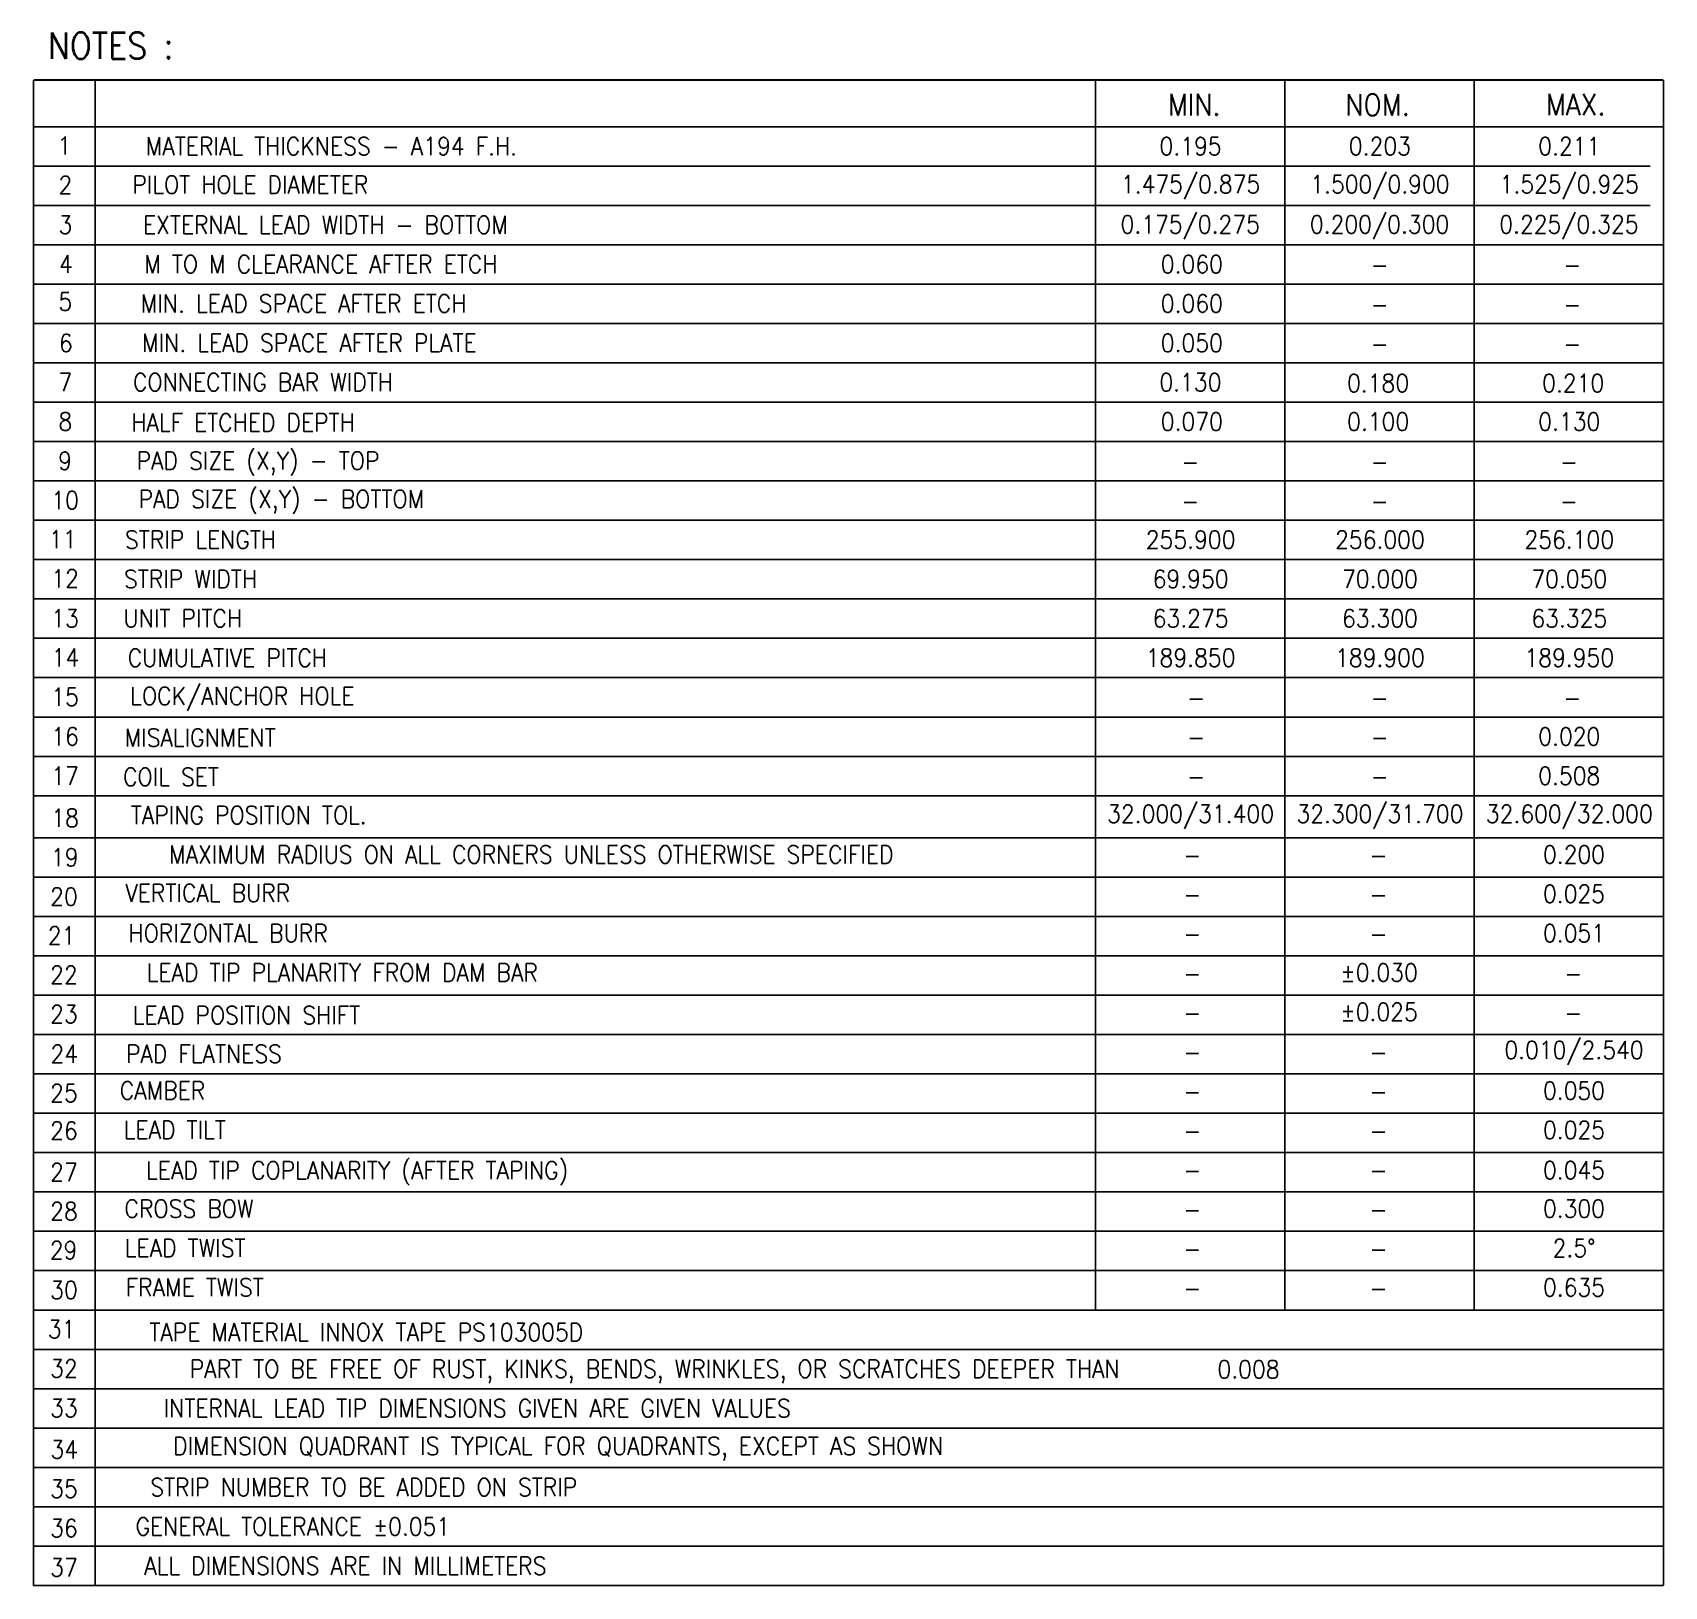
# Model space of a CAD drawing. Header units: millimetres. Extents: x 528.4 to 535.42, y 73.49 to 80.17.
import ezdxf
from ezdxf.enums import TextEntityAlignment as Align

# ---------------------------------------------------------------- set-up
doc = ezdxf.new("R2010")
doc.units = ezdxf.units.MM
doc.header["$LTSCALE"] = 0.5
doc.layers.add('NOTE', color=7, linetype='Continuous')
doc.styles.add('ROMANS', font='romans.shx', dxfattribs={"bigfont": 'AllInOneBig.shx'})

msp = doc.modelspace()

# ---------------------------------------------------------------- linework, layer by layer
at = {"layer": 'NOTE', "color": 7}
for p, q in [((528.4, 79.9678), (528.4, 73.491)), ((528.4, 73.491), (535.4131, 73.491))]:
    msp.add_line(p, q, dxfattribs=at)
at = {"layer": 'NOTE', "color": 3}
for p, q in [((528.6657, 73.491), (528.6657, 79.9678)), ((528.4, 79.767), (535.4131, 79.767)), ((528.4, 79.5977), (535.3555, 79.5977)), ((528.4, 79.4284), (535.3555, 79.4284)), ((528.4, 79.2591), (535.4131, 79.2591)), ((528.4, 79.0898), (535.4131, 79.0898)), ((528.4, 78.9205), (535.4131, 78.9205)), ((528.4, 78.7512), (535.4131, 78.7512)), ((528.4, 78.5819), (535.4131, 78.5819)), ((528.4, 78.4125), (535.4131, 78.4125)), ((528.4, 78.2432), (535.4131, 78.2432)), ((528.4, 78.0739), (535.4131, 78.0739)), ((528.4, 77.9046), (535.4131, 77.9046)), ((528.4, 77.7353), (535.4131, 77.7353)), ((528.4, 77.566), (535.4131, 77.566)), ((528.4, 77.3967), (535.4131, 77.3967)), ((528.4, 77.2274), (535.4131, 77.2274)), ((528.4, 77.0581), (535.4131, 77.0581)), ((528.4, 76.8888), (535.4131, 76.8888)), ((528.4, 76.7079), (535.4131, 76.7079)), ((528.4, 76.5386), (535.4131, 76.5386)), ((528.4, 76.3692), (535.4131, 76.3692)), ((528.4, 76.1999), (535.4131, 76.1999)), ((528.4, 76.0306), (535.4131, 76.0306)), ((528.4, 75.8613), (535.4131, 75.8613)), ((528.4, 75.692), (535.4131, 75.692)), ((528.4, 75.5227), (535.4131, 75.5227)), ((528.4, 75.3534), (535.4131, 75.3534)), ((528.4, 75.1841), (535.4131, 75.1841)), ((528.4, 75.0148), (535.4131, 75.0148)), ((528.4, 74.8454), (535.4131, 74.8454)), ((528.4, 74.6761), (535.4131, 74.6761)), ((528.4, 74.5068), (535.4131, 74.5068)), ((528.4, 74.5068), (535.4131, 74.5068)), ((528.4, 74.3375), (535.4131, 74.3375)), ((528.4, 74.1682), (535.4131, 74.1682)), ((528.4, 73.9989), (535.4131, 73.9989)), ((528.4, 73.8296), (535.4131, 73.8296)), ((528.4, 73.6603), (535.4131, 73.6603))]:
    msp.add_line(p, q, dxfattribs=at)
at = {"layer": 'NOTE', "color": 7, "const_width": 0.0077}
for points in [[(528.4, 79.9678), (535.4131, 79.9678)], [(532.969, 74.6761), (532.969, 79.9678)], [(533.7837, 74.6761), (533.7837, 79.9678)], [(534.5984, 74.6761), (534.5984, 79.9678)], [(535.4131, 73.491), (535.4131, 79.9678)]]:
    msp.add_lwpolyline(points, dxfattribs=at)

# ---------------------------------------------------------------- texts
at = {"layer": 'NOTE', "color": 7, "style": 'ROMANS', "width": 0.9}
for s, height, p in [('NOTES :', 0.11214, (528.7313, 80.1157)), ('MIN.', 0.09235, (533.3944, 79.8617)), ('NOM.', 0.09235, (534.1831, 79.8608)), ('MAX.', 0.09235, (535.0355, 79.8625))]:
    msp.add_text(s, height=height, dxfattribs=at).set_placement(p, align=Align.MIDDLE)
at = {"layer": 'NOTE', "color": 3, "style": 'ROMANS', "width": 0.9}
for s, height, p in [('1', 0.077, (528.5324, 79.6855)), ('MATERIAL THICKNESS - A194 F.H. ', 0.076959, (529.7055, 79.6836)), ('0.195', 0.07696, (533.3785, 79.6834)), ('0.203', 0.07696, (534.1932, 79.6834)), ('0.211', 0.07696, (535.0079, 79.6834)), ('2', 0.077, (528.5373, 79.5162)), ('PILOT HOLE DIAMETER', 0.076959, (529.3328, 79.5179)), ('1.475/0.875', 0.076959, (533.3785, 79.5141)), ('1.500/0.900', 0.076959, (534.1932, 79.5141)), ('1.525/0.925', 0.076959, (535.0079, 79.5141)), ('3', 0.077, (528.5373, 79.3449)), ('EXTERNAL LEAD WIDTH - BOTTOM', 0.076959, (529.6561, 79.345)), ('0.175/0.275', 0.076959, (533.377, 79.3412)), ('0.200/0.300', 0.076959, (534.1917, 79.3412)), ('0.225/0.325', 0.076959, (535.0064, 79.3412)), ('4', 0.077, (528.539, 79.1763)), ('M TO M CLEARANCE AFTER ETCH', 0.076959, (529.6364, 79.1757)), ('0.060', 0.07696, (533.3839, 79.1755)), ('-', 0.077, (534.1917, 79.1719)), ('-', 0.077, (535.0214, 79.1719)), ('5', 0.077, (528.5373, 79.0146)), ('MIN. LEAD SPACE AFTER ETCH', 0.076959, (529.5621, 79.0064)), ('0.060', 0.07696, (533.3839, 79.0062)), ('-', 0.077, (534.1917, 79.0026)), ('-', 0.077, (535.0214, 79.0026)), ('6', 0.077, (528.539, 78.8364)), ('MIN. LEAD SPACE AFTER PLATE', 0.076959, (529.5869, 78.8371)), ('0.050', 0.07696, (533.3839, 78.8369)), ('-', 0.077, (534.1917, 78.8333)), ('-', 0.077, (535.0214, 78.8333)), ('7', 0.077, (528.5373, 78.6683)), ('CONNECTING BAR WIDTH', 0.076959, (529.3872, 78.6678)), ('0.130', 0.07696, (533.3777, 78.6676)), ('0.180', 0.07696, (534.1852, 78.664)), ('0.210', 0.07696, (535.0246, 78.664)), ('8', 0.077, (528.5373, 78.499)), ('HALF ETCHED DEPTH', 0.076959, (529.3016, 78.4941)), ('0.070', 0.07696, (533.3838, 78.4983)), ('0.100', 0.07696, (534.1854, 78.4983)), ('0.130', 0.07696, (535.0079, 78.4983)), ('9', 0.077, (528.5357, 78.3293)), ('PAD SIZE (X,Y) - TOP', 0.076959, (529.3659, 78.3248)), ('-', 0.077, (533.377, 78.3253)), ('-', 0.077, (534.1917, 78.3253)), ('-', 0.077, (535.0064, 78.3253)), ('PAD SIZE (X,Y) - BOTTOM', 0.076959, (529.4665, 78.1599)), ('10', 0.07696, (528.5358, 78.16)), ('-', 0.077, (533.377, 78.156)), ('-', 0.077, (534.1917, 78.156)), ('-', 0.077, (535.0064, 78.156)), ('11', 0.07696, (528.5259, 77.9916)), ('STRIP LENGTH', 0.076959, (529.1184, 77.9905)), ('255.900', 0.07696, (533.3785, 77.9903)), ('256.000', 0.07696, (534.1932, 77.9903)), ('256.100', 0.07696, (535.0079, 77.9903)), ('12', 0.07696, (528.5358, 77.8232)), ('STRIP WIDTH', 0.076959, (529.0756, 77.8212)), ('69.950', 0.07696, (533.3785, 77.821)), ('70.000', 0.07696, (534.1932, 77.821)), ('70.050', 0.07696, (535.0079, 77.821)), ('13', 0.07696, (528.5358, 77.652)), ('UNIT PITCH', 0.07696, (529.0426, 77.6519)), ('63.275', 0.07696, (533.3785, 77.6517)), ('63.300', 0.07696, (534.1932, 77.6517)), ('63.325', 0.07696, (535.0079, 77.6517)), ('14', 0.07696, (528.5374, 77.4836)), ('CUMULATIVE PITCH', 0.076959, (529.2339, 77.482)), ('189.850', 0.07696, (533.3785, 77.4824)), ('189.900', 0.07696, (534.1932, 77.4824)), ('189.950', 0.07696, (535.0079, 77.4824)), ('LOCK/ANCHOR HOLE', 0.076959, (529.2983, 77.3125)), ('15', 0.07696, (528.5358, 77.3142)), ('-', 0.077, (533.4025, 77.3095)), ('-', 0.077, (534.1917, 77.3095)), ('-', 0.077, (535.0214, 77.3095)), ('16', 0.07696, (528.5358, 77.1439)), ('MISALIGNMENT', 0.076959, (529.1169, 77.1387)), ('0.020', 0.07696, (535.0079, 77.1438)), ('-', 0.077, (533.4025, 77.1402)), ('-', 0.077, (534.1917, 77.1402)), ('17', 0.07696, (528.5358, 76.9746)), ('COIL SET', 0.07696, (528.9915, 76.9696)), ('-', 0.077, (533.4025, 76.9709)), ('-', 0.077, (534.1917, 76.9709)), ('0.508', 0.07696, (535.0079, 76.9745)), ('18', 0.07696, (528.5358, 76.7932)), ('TAPING POSITION TOL.', 0.076959, (529.3262, 76.8054)), ('32.000/31.400', 0.076959, (533.3785, 76.8052)), ('32.300/31.700', 0.076959, (534.1932, 76.8052)), ('32.600/32.000', 0.076959, (535.0079, 76.8052)), ('MAXIMUM RADIUS ON ALL CORNERS UNLESS OTHERWISE SPECIFIED', 0.076959, (530.5418, 76.6361)), ('0.200', 0.07696, (535.0281, 76.6358)), ('19', 0.07696, (528.5341, 76.6235)), ('-', 0.077, (533.3856, 76.6322)), ('-', 0.077, (534.1868, 76.6322)), ('20', 0.07696, (528.5308, 76.4542)), ('VERTICAL BURR', 0.076959, (529.1498, 76.4703)), ('-', 0.077, (533.3856, 76.4629)), ('-', 0.077, (534.1868, 76.4629)), ('0.025', 0.07696, (535.0281, 76.4665)), ('21', 0.07696, (528.5209, 76.2869)), ('HORIZONTAL BURR', 0.076959, (529.2373, 76.2974)), ('0.051', 0.07696, (535.0281, 76.2972)), ('-', 0.077, (533.3856, 76.2936)), ('-', 0.077, (534.1868, 76.2936)), ('22', 0.07696, (528.5308, 76.1184)), ('LEAD TIP PLANARITY FROM DAM BAR', 0.076959, (529.7287, 76.1281)), ('-', 0.077, (533.3856, 76.1243)), ('%%P0.030', 0.07696, (534.1898, 76.1279)), ('-', 0.077, (535.025, 76.1243)), ('23', 0.07696, (528.5308, 75.9491)), ('LEAD POSITION SHIFT', 0.076959, (529.3163, 75.9444)), ('%%P0.025', 0.07696, (534.1898, 75.9586)), ('-', 0.077, (533.3856, 75.955)), ('-', 0.077, (535.025, 75.955)), ('0.010/2.540', 0.076959, (535.0281, 75.7893)), ('24', 0.07696, (528.5325, 75.7778)), ('PAD FLATNESS', 0.076959, (529.1333, 75.7785)), ('-', 0.077, (533.3856, 75.7857)), ('-', 0.077, (534.1868, 75.7857)), ('25', 0.07696, (528.5308, 75.6092)), ('CAMBER', 0.07696, (528.9552, 75.6202)), ('0.050', 0.07696, (535.0281, 75.62)), ('-', 0.077, (533.3856, 75.6164)), ('-', 0.077, (534.1868, 75.6164)), ('26', 0.07696, (528.5308, 75.4475)), ('LEAD TILT', 0.07696, (529.0079, 75.4509)), ('0.025', 0.07696, (535.0281, 75.4507)), ('-', 0.077, (533.3856, 75.4471)), ('-', 0.077, (534.1868, 75.4471)), ('27', 0.07696, (528.5308, 75.2693)), ('LEAD TIP COPLANARITY (AFTER TAPING)', 0.076959, (529.7929, 75.2717)), ('-', 0.077, (533.3856, 75.2778)), ('-', 0.077, (534.1868, 75.2778)), ('0.045', 0.07696, (535.0281, 75.2778)), ('28', 0.07696, (528.5308, 75.1012)), ('CROSS BOW', 0.07696, (529.069, 75.1123)), ('0.300', 0.07696, (535.0281, 75.1121)), ('-', 0.077, (533.3856, 75.1084)), ('-', 0.077, (534.1868, 75.1084)), ('29', 0.07696, (528.5292, 74.9333)), ('LEAD TWIST', 0.07696, (529.0526, 74.943)), ('-', 0.077, (533.3856, 74.9391)), ('-', 0.077, (534.1868, 74.9391)), ('2.5%%d', 0.07696, (535.0281, 74.9427)), ('30', 0.07696, (528.5308, 74.7622)), ('FRAME TWIST', 0.076959, (529.0938, 74.7736)), ('0.635', 0.07696, (535.0281, 74.7734)), ('-', 0.077, (533.3856, 74.7698)), ('-', 0.077, (534.1868, 74.7698)), ('31', 0.07696, (528.5209, 74.5938)), ('TAPE MATERIAL INNOX TAPE PS103005D ', 0.076959, (529.8556, 74.5808)), ('32', 0.07696, (528.5308, 74.4245)), ('PART TO BE FREE OF RUST, KINKS, BENDS, WRINKLES, OR SCRATCHES DEEPER THAN', 0.076959, (531.0727, 74.4115)), ('0.008', 0.07696, (533.6276, 74.4207)), ('33', 0.07696, (528.5308, 74.2541)), ('INTERNAL LEAD TIP DIMENSIONS GIVEN ARE GIVEN VALUES', 0.076959, (530.3092, 74.2534)), ('34', 0.07696, (528.5325, 74.0761)), ('DIMENSION QUADRANT IS TYPICAL FOR QUADRANTS, EXCEPT AS SHOWN', 0.076959, (530.6572, 74.0795)), ('35', 0.07696, (528.5308, 73.9068)), ('STRIP NUMBER TO BE ADDED ON STRIP', 0.076959, (529.821, 73.9142)), ('36', 0.07696, (528.5308, 73.7375)), ('GENERAL TOLERANCE %%P0.051', 0.076959, (529.5159, 73.7449)), ('37', 0.07696, (528.5308, 73.5682)), ('ALL DIMENSIONS ARE IN MILLIMETERS', 0.076959, (529.7418, 73.5756))]:
    msp.add_text(s, height=height, dxfattribs=at).set_placement(p, align=Align.MIDDLE)

doc.saveas('drawing.dxf')
